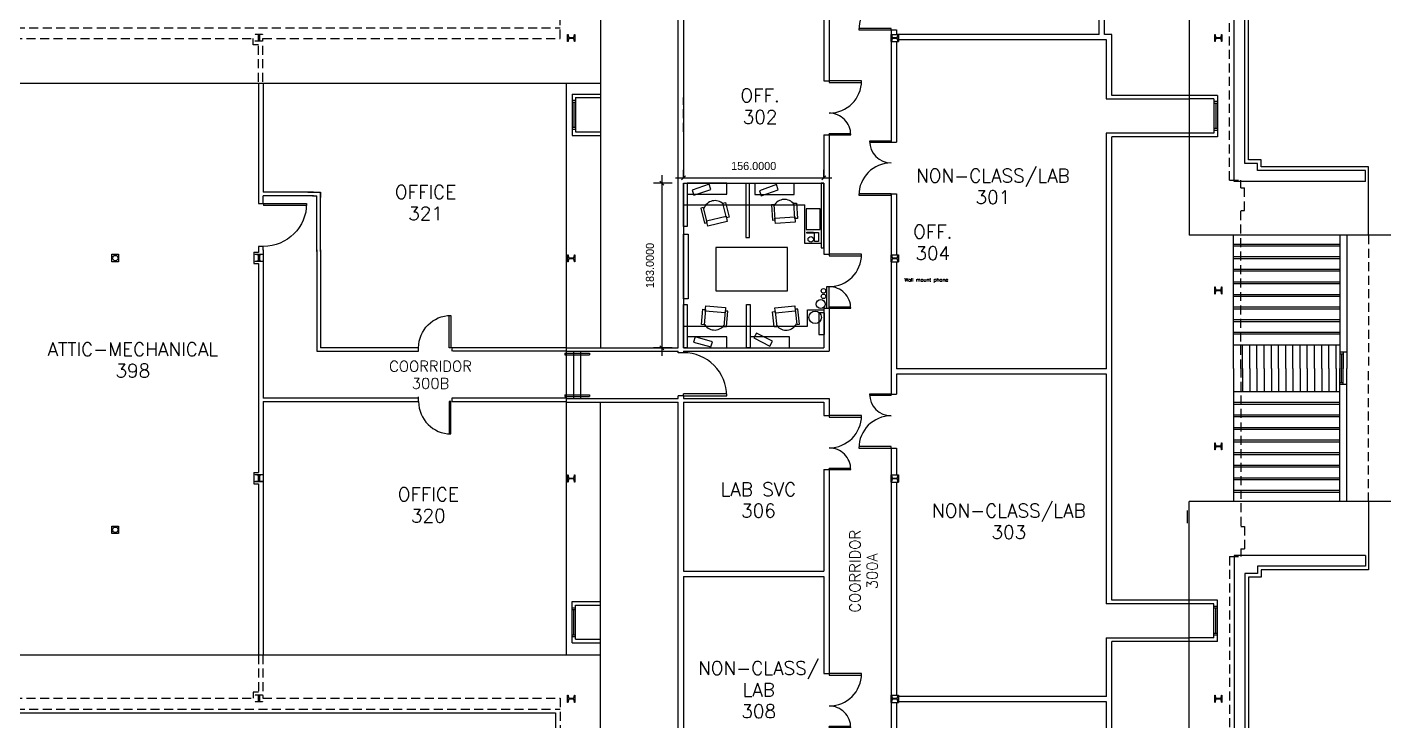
# Model space of a CAD drawing. Extents: x 481 to 2814, y 75 to 2641.
# Drawn here: x 1297 to 2814, y 966 to 1737 of the extents above; entities that cross this region are included whole.
import ezdxf
from ezdxf.enums import TextEntityAlignment as Align

# ---------------------------------------------------------------- set-up
doc = ezdxf.new("R2010")
doc.units = 0
doc.header["$LTSCALE"] = 40
doc.header["$MEASUREMENT"] = 0
doc.linetypes.add('HIDDEN', pattern=[0.375, 0.25, -0.125])
doc.layers.get('0').update_dxf_attribs({"linetype": 'CONTINUOUS'})
doc.layers.get('Defpoints').update_dxf_attribs({"linetype": 'CONTINUOUS'})
for name, color, linetype in [('A-AREA-IDEN', 3, 'CONTINUOUS'), ('A-DOOR', 7, 'CONTINUOUS'), ('A-FLOR-STRS', 7, 'CONTINUOUS'), ('A-GLAZ', 2, 'CONTINUOUS'), ('A-ROOF', 4, 'CONTINUOUS'), ('A-STRS-RAIL', 7, 'CONTINUOUS'), ('A-WALL', 2, 'CONTINUOUS'), ('S-COLS', 3, 'CONTINUOUS')]:
    doc.layers.add(name, color=color, linetype=linetype)
doc.styles.add('SIMPLEX', font='simplex', dxfattribs={"height": 23})
doc.dimstyles.get("Standard").update_dxf_attribs({"dimtxt": 0.18, "dimasz": 0.18, "dimexe": 0.18, "dimexo": 0.0625, "dimgap": 0.09, "dimtad": 0, "dimtih": 1, "dimtoh": 1, "dimdec": 4, "dimzin": 0, "dimdsep": 46, "dimtxsty": 'Standard', "dimcen": 0.09, "dimadec": 0, "dimazin": 0, "dimtfac": 1, "dimtdec": 4, "dimtofl": 0, "dimtmove": 0, "dimatfit": 3, "dimfxl": 0, "dimtolj": 1, "dimtzin": 0, "dimarcsym": 0})

# ---------------------------------------------------------------- blocks, each defined once
blk = doc.blocks.new('AD03A', base_point=(6.133, 5.024))
for p, q in [((6.133, 6.024), (6.133, 5.024)), ((6.182, 5.024), (6.182, 6.022)), ((6.133, 5.024), (6.182, 5.024))]:
    blk.add_line(p, q)
blk.add_arc((6.133, 5.024), 1, 0, 90)
blk = doc.blocks.new('Q')
at = {"layer": 'A-STRS-RAIL', "style": 'SIMPLEX'}
for tag, p in [('ROOM', (2, 4)), ('NUMBER', (2, -15.1))]:
    blk.add_attdef(tag, text='', height=12, dxfattribs=at).set_placement(p, align=Align.CENTER)
blk = doc.blocks.new('AD05A', base_point=(203.035, 424.492))
for p, q in [((203.035, 424.492), (203.084, 424.492)), ((203.035, 424.492), (203.035, 423.492)), ((203.084, 423.493), (203.084, 424.492))]:
    blk.add_line(p, q)
blk.add_arc((203.035, 424.492), 1, 270, 0)
blk = doc.blocks.new('5DOOR')
at = {"layer": 'A-DOOR', "xscale": 36, "yscale": 36, "zscale": 0.01}
blk.add_blockref('AD03A', (0, 0), dxfattribs=at)
at = {"layer": 'A-DOOR', "xscale": 24, "yscale": 24, "zscale": 0.01, "rotation": 180}
blk.add_blockref('AD05A', (60.1, 0), dxfattribs=at)
blk = doc.blocks.new('*D7')
at = {"color": 0, "lineweight": -2}
for p, q in [((2026.9, 1570), (2026.9, 1579)), ((2182.9, 1570), (2182.9, 1579)), ((2017.9, 1570), (2191.9, 1570)), ((2024.6, 1567.7), (2029.1, 1572.2)), ((2180.6, 1567.7), (2185.1, 1572.2))]:
    blk.add_line(p, q, dxfattribs=at)
at = {"layer": 'Defpoints', "color": 0}
for p in [(2026.9, 1564), (2182.9, 1570), (2182.9, 1564)]:
    blk.add_point(p, dxfattribs=at)
at = {"color": 0, "insert": (2104.9, 1583.1), "char_height": 9, "attachment_point": 5}
blk.add_mtext('\\A1;156.0000', dxfattribs=at)
blk = doc.blocks.new('*D8')
at = {"color": 0, "lineweight": -2}
for p, q in [((2014.1, 1564), (1993.6, 1564)), ((2004.9, 1561.7), (2000.4, 1566.2)), ((2002.6, 1573), (2002.6, 1372)), ((2014.1, 1381), (1993.6, 1381)), ((2004.9, 1378.7), (2000.4, 1383.2))]:
    blk.add_line(p, q, dxfattribs=at)
at = {"layer": 'Defpoints', "color": 0}
for p in [(2020.1, 1564), (2002.6, 1381), (2020.1, 1381)]:
    blk.add_point(p, dxfattribs=at)
at = {"color": 0, "insert": (1989.5, 1472.5), "char_height": 9, "attachment_point": 5, "rotation": 90}
blk.add_mtext('\\A1;183.0000', dxfattribs=at)

msp = doc.modelspace()

# ---------------------------------------------------------------- linework, layer by layer
for p, q in [((2026.89123, 1539.96574), (2161.89123, 1539.96574)), ((2026.89123, 1404.96574), (2164.89123, 1404.96574))]:
    msp.add_line(p, q)
for points in [[(2026.89123, 1563.96574), (2030.89123, 1563.96574), (2030.89123, 1515.96574), (2026.89123, 1515.96574)], [(2030.89123, 1551.96574), (2074.89123, 1551.96574), (2074.89123, 1563.96574), (2030.89123, 1563.96574)], [(2038.30095, 1550.65761), (2057.23843, 1557.08972), (2055.3088, 1562.77096), (2036.37132, 1556.33885)], [(2100.08737, 1563.49532), (2096.08737, 1563.49532), (2096.08737, 1503.49532), (2100.08737, 1503.49532)], [(2106.08737, 1551.49532), (2150.08737, 1551.49532), (2150.08737, 1563.49532), (2106.08737, 1563.49532)], [(2179.89123, 1491.96574), (2182.89123, 1491.96574), (2182.89123, 1563.96574), (2179.89123, 1563.96574)], [(2113.32039, 1549.99583), (2132.1465, 1556.74696), (2130.12116, 1562.39479), (2111.29505, 1555.64366)], [(2050.0871, 1519.58742), (2053.02235, 1520.27899), (2049.10755, 1536.89487), (2046.1723, 1536.20331)], [(2077.48269, 1526.04199), (2074.54744, 1525.35043), (2070.63264, 1541.96631), (2073.56789, 1542.65787)], [(2125.69667, 1522.97513), (2128.7054, 1523.1789), (2127.55189, 1540.21071), (2124.54316, 1540.00694)], [(2153.77803, 1524.87698), (2150.7693, 1524.67321), (2149.6158, 1541.70503), (2152.62452, 1541.9088)], [(2163.12396, 1512.3589), (2178.96495, 1512.3589), (2178.96495, 1535.45613), (2163.12396, 1535.45613)], [(2075.46857, 1521.4408), (2053.94348, 1516.36936), (2052.56179, 1522.23379), (2074.08688, 1527.30524)], [(2151.04072, 1520.66572), (2128.97681, 1519.17141), (2128.56969, 1525.18264), (2150.6336, 1526.67695)], [(2026.89123, 1507.19074), (2031.97972, 1507.19074), (2031.97972, 1435.19074), (2026.89123, 1435.19074)], [(2164.09045, 1509.59561), (2171.48679, 1509.59561), (2171.48679, 1508.36415), (2164.09045, 1508.36415)], [(2172.71951, 1508.97988), (2177.03405, 1508.97988), (2177.03405, 1499.12826), (2172.71951, 1499.12826)], [(2142.65292, 1492.38557), (2062.65292, 1492.38557), (2062.65292, 1444.38557), (2142.65292, 1444.38557)], [(2185.89123, 1424.96574), (2188.89123, 1424.96574), (2188.89123, 1448.85983), (2185.89123, 1448.85983)], [(2026.89123, 1428.96574), (2030.89123, 1428.96574), (2030.89123, 1380.96574), (2026.89123, 1380.96574)], [(2051.46668, 1427.59442), (2073.5049, 1425.75979), (2073.00506, 1419.75556), (2050.96684, 1421.59019)], [(2096.89123, 1428.96574), (2100.89123, 1428.96574), (2100.89123, 1380.96574), (2096.89123, 1380.96574)], [(2128.52774, 1425.3394), (2150.51434, 1427.71388), (2151.16126, 1421.72371), (2129.17465, 1419.34923)], [(2048.12823, 1423.84177), (2051.13345, 1423.59159), (2049.71725, 1406.57961), (2046.71202, 1406.82979)], [(2076.17689, 1421.50679), (2073.17167, 1421.75697), (2071.75547, 1404.74498), (2074.76069, 1404.49481)], [(2125.96083, 1421.02216), (2128.95902, 1421.34595), (2130.79195, 1404.37381), (2127.79377, 1404.05002)], [(2153.9438, 1424.04423), (2150.94562, 1423.72043), (2152.77856, 1406.74829), (2155.77674, 1407.07208)], [(2183.50758, 1419.614), (2177.34528, 1419.614), (2177.34528, 1395.614), (2183.50758, 1395.614)], [(2105.16328, 1391.95215), (2122.99262, 1382.89043), (2125.71113, 1388.23923), (2107.88179, 1397.30095)], [(2030.89123, 1380.96574), (2074.89123, 1380.96574), (2074.89123, 1392.96574), (2030.89123, 1392.96574)], [(2038.04595, 1387.26621), (2057.30667, 1381.87877), (2058.9229, 1387.65698), (2039.66218, 1393.04443)], [(2100.89123, 1380.96574), (2144.89123, 1380.96574), (2144.89123, 1392.96574), (2100.89123, 1392.96574)]]:
    msp.add_lwpolyline(points, close=True)
for points in [[(2179.89123, 1496.96574), (2161.89123, 1496.96574), (2161.89123, 1539.96574)], [(2164.89123, 1404.96574), (2164.89123, 1422.96574), (2182.89123, 1422.96574), (2182.89123, 1404.96574)]]:
    msp.add_lwpolyline(points)
for centre, radius in [((2168.40498, 1501.59116), 3.0818), ((2182.58131, 1444.3286), 2.54117), ((2179.49949, 1429.55115), 4.9309), ((2182.58131, 1438.17133), 2.54117), ((2173.33588, 1414.77372), 7)]:
    msp.add_circle(centre, radius)
for centre, start, end in [((2061.71235, 1531.61135), 44.98527437, 161.52963089), ((2139.12667, 1532.9429), 35.60235543, 152.14671195), ((2061.71235, 1531.61135), 224.98527437, 225.98909749), ((2061.71235, 1531.61135), 340.52580776, 341.52963089), ((2139.12667, 1532.9429), 215.60235543, 216.60617855), ((2139.12667, 1532.9429), 331.14288883, 332.14671195), ((2061.40281, 1413.66794), 142.50960059, 143.51342371), ((2061.40281, 1413.66794), 26.96906719, 27.97289031), ((2140.9227, 1413.54794), 153.43221987, 154.43604299), ((2140.9227, 1413.54794), 37.89168648, 38.8955096), ((2061.40281, 1413.66794), 206.96906719, 323.51342371), ((2140.9227, 1413.54794), 217.89168648, 334.43604299)]:
    msp.add_arc(centre, 13, start, end)
at = {"layer": 'A-DOOR'}
for p, q in [((1732, 1377), (1732, 1381)), ((1769, 1381), (1769, 1377))]:
    msp.add_line(p, q, dxfattribs=at)
at = {"layer": 'A-FLOR-STRS', "color": 7, "linetype": 'Continuous'}
for p, q in [((1894.65363, 1374.96574), (1894.65363, 1372.96574)), ((1894.65363, 1374.96574), (1922.05301, 1374.96574)), ((1894.65363, 1372.96574), (1922.05301, 1372.96574)), ((1904.30278, 1376.96574), (1904.30278, 1324.59926)), ((1912.30278, 1376.96574), (1912.30278, 1324.59926)), ((1922.05301, 1374.96574), (1922.05301, 1372.96574)), ((1894.65363, 1328.59926), (1894.65363, 1326.59926)), ((1894.65363, 1328.59926), (1922.05301, 1328.59926)), ((1894.65363, 1326.59926), (1922.05301, 1326.59926)), ((1922.05301, 1328.59926), (1922.05301, 1326.59926))]:
    msp.add_line(p, q, dxfattribs=at)
at = {"layer": 'A-GLAZ'}
for p, q in [((1902.74748, 1656.21574), (1902.74748, 1624.21574)), ((1904.74748, 1654.21574), (1904.74748, 1626.21574)), ((1906.74748, 1656.21574), (1906.74748, 1624.21574)), ((2617.03498, 1654.71574), (2617.03498, 1622.71574)), ((2621.03498, 1654.71574), (2621.03498, 1622.71574)), ((2619.03498, 1652.71574), (2619.03498, 1624.71574)), ((2756.89123, 1375.96574), (2756.89123, 1357.96574)), ((2758.89123, 1373.96574), (2758.89123, 1357.96574)), ((2760.89123, 1375.96574), (2760.89123, 1357.96574)), ((2764.89123, 1375.96574), (2764.89123, 1357.96574)), ((2756.89123, 1339.96574), (2756.89123, 1357.96574)), ((2758.89123, 1341.96574), (2758.89123, 1357.96574)), ((2760.89123, 1339.96574), (2760.89123, 1357.96574)), ((2764.89123, 1339.96574), (2764.89123, 1357.96574)), ((2617.03498, 1061.21574), (2617.03498, 1093.21574)), ((2621.03498, 1061.21574), (2621.03498, 1093.21574)), ((1902.74748, 1059.71574), (1902.74748, 1091.71574)), ((1904.74748, 1061.71574), (1904.74748, 1089.71574)), ((1906.74748, 1059.71574), (1906.74748, 1091.71574)), ((2619.03498, 1063.21574), (2619.03498, 1091.21574))]:
    msp.add_line(p, q, dxfattribs=at)
at = {"layer": 'A-GLAZ', "color": 2, "linetype": 'Continuous'}
for p, q in [((1902.74748, 1654.21574), (1906.74748, 1654.21574)), ((2621.03498, 1652.71574), (2617.03498, 1652.71574)), ((1902.74748, 1626.21574), (1906.74748, 1626.21574)), ((2621.03498, 1624.71574), (2617.03498, 1624.71574)), ((2760.89123, 1373.96574), (2756.89123, 1373.96574)), ((2760.89123, 1341.96574), (2756.89123, 1341.96574)), ((1902.74748, 1089.71574), (1906.74748, 1089.71574)), ((2621.03498, 1091.21574), (2617.03498, 1091.21574)), ((2621.03498, 1063.21574), (2617.03498, 1063.21574)), ((1902.74748, 1061.71574), (1906.74748, 1061.71574))]:
    msp.add_line(p, q, dxfattribs=at)
at = {"layer": 'A-ROOF', "color": 4}
for p, q in [((2756.89123, 1495.96574), (2638.89123, 1495.96574)), ((2756.89123, 1493.96574), (2638.89123, 1493.96574)), ((2756.89123, 1481.96574), (2638.89123, 1481.96574)), ((2756.89123, 1479.96574), (2638.89123, 1479.96574)), ((2756.89123, 1467.96574), (2638.89123, 1467.96574)), ((2756.89123, 1465.96574), (2638.89123, 1465.96574)), ((2756.89123, 1453.96574), (2638.89123, 1453.96574)), ((2756.89123, 1451.96574), (2638.89123, 1451.96574)), ((2756.89123, 1439.96574), (2638.89123, 1439.96574)), ((2756.89123, 1437.96574), (2638.89123, 1437.96574)), ((2756.89123, 1425.96574), (2638.89123, 1425.96574)), ((2756.89123, 1423.96574), (2638.89123, 1423.96574)), ((2756.89123, 1411.96574), (2638.89123, 1411.96574)), ((2756.89123, 1409.96574), (2638.89123, 1409.96574)), ((2756.89123, 1397.96574), (2638.89123, 1397.96574)), ((2756.89123, 1395.96574), (2638.89123, 1395.96574)), ((2756.89123, 1319.96574), (2638.89123, 1319.96574)), ((2756.89123, 1317.96574), (2638.89123, 1317.96574)), ((2756.89123, 1305.96574), (2638.89123, 1305.96574)), ((2756.89123, 1303.96574), (2638.89123, 1303.96574)), ((2756.89123, 1291.96574), (2638.89123, 1291.96574)), ((2756.89123, 1289.96574), (2638.89123, 1289.96574)), ((2756.89123, 1277.96574), (2638.89123, 1277.96574)), ((2756.89123, 1275.96574), (2638.89123, 1275.96574)), ((2756.89123, 1263.96574), (2638.89123, 1263.96574)), ((2756.89123, 1261.96574), (2638.89123, 1261.96574)), ((2756.89123, 1249.96574), (2638.89123, 1249.96574)), ((2756.89123, 1247.96574), (2638.89123, 1247.96574)), ((2756.89123, 1235.96574), (2638.89123, 1235.96574)), ((2756.89123, 1233.96574), (2638.89123, 1233.96574)), ((2756.89123, 1221.96574), (2638.89123, 1221.96574)), ((2756.89123, 1219.96574), (2638.89123, 1219.96574))]:
    msp.add_line(p, q, dxfattribs=at)
at = {"layer": 'A-ROOF', "color": 4, "linetype": 'Continuous'}
for p, q in [((2648.86596, 1357.96574), (2648.86596, 1383.96574)), ((2656.86596, 1357.96574), (2656.86596, 1383.96574)), ((2664.86596, 1357.96574), (2664.86596, 1383.96574)), ((2672.86596, 1357.96574), (2672.86596, 1383.96574)), ((2680.86596, 1357.96574), (2680.86596, 1383.96574)), ((2688.86596, 1357.96574), (2688.86596, 1383.96574)), ((2696.86596, 1357.96574), (2696.86596, 1383.96574)), ((2704.86596, 1357.96574), (2704.86596, 1383.96574)), ((2712.86596, 1357.96574), (2712.86596, 1383.96574)), ((2720.86596, 1357.96574), (2720.86596, 1383.96574)), ((2728.86596, 1357.96574), (2728.86596, 1383.96574)), ((2736.86596, 1357.96574), (2736.86596, 1383.96574)), ((2744.86596, 1357.96574), (2744.86596, 1383.96574)), ((2752.86596, 1357.96574), (2752.86596, 1383.96574)), ((2648.86596, 1357.96574), (2648.86596, 1331.96574)), ((2656.86596, 1357.96574), (2656.86596, 1331.96574)), ((2664.86596, 1357.96574), (2664.86596, 1331.96574)), ((2672.86596, 1357.96574), (2672.86596, 1331.96574)), ((2680.86596, 1357.96574), (2680.86596, 1331.96574)), ((2688.86596, 1357.96574), (2688.86596, 1331.96574)), ((2696.86596, 1357.96574), (2696.86596, 1331.96574)), ((2704.86596, 1357.96574), (2704.86596, 1331.96574)), ((2712.86596, 1357.96574), (2712.86596, 1331.96574)), ((2720.86596, 1357.96574), (2720.86596, 1331.96574)), ((2728.86596, 1357.96574), (2728.86596, 1331.96574)), ((2736.86596, 1357.96574), (2736.86596, 1331.96574)), ((2744.86596, 1357.96574), (2744.86596, 1331.96574)), ((2752.86596, 1357.96574), (2752.86596, 1331.96574))]:
    msp.add_line(p, q, dxfattribs=at)
at = {"layer": 'A-WALL'}
for p, q in [((1934.46658, 2264.24198), (1934.46658, 1380.96574)), ((2589.31588, 2264.24198), (2589.31588, 1506.02762)), ((2639.39123, 1566.02762), (2639.39123, 2204.21574)), ((2651.39123, 1586.02762), (2651.39123, 2182.21574)), ((2655.39123, 1590.02762), (2655.39123, 2178.21574)), ((2495.39123, 1729.51894), (2495.39123, 2020.09888)), ((2489.39123, 1729.51894), (2489.39123, 2014.09888)), ((2020.89123, 1380.96574), (2020.89123, 1886.21574)), ((2026.89123, 1763.46574), (2026.89123, 1569.96574)), ((2182.89123, 1763.46574), (2182.89123, 1677.96574)), ((2188.89123, 1769.46574), (2188.89123, 1677.96574)), ((2257.89123, 1734.49094), (2257.89123, 1609.51226)), ((2257.89123, 1734.49094), (2263.89123, 1734.49094)), ((2263.89123, 1734.49094), (2263.89123, 1729.51894)), ((2489.39123, 1729.51894), (2263.89123, 1729.51894)), ((2503.39123, 1729.51894), (2495.39123, 1729.51894)), ((2503.39123, 1661.71574), (2503.39123, 1729.51894)), ((2263.89123, 1721.46574), (2263.89123, 1609.51226)), ((2497.39123, 1723.51894), (2265.89123, 1723.51894)), ((2497.39123, 1657.71574), (2497.39123, 1723.51894)), ((1253.30819, 1675.36977), (1934.46658, 1675.36977)), ((1554, 1675.5), (1554, 1552)), ((1559, 1675.5), (1559, 1554)), ((1902.74748, 1663.21574), (1902.74748, 1656.21574)), ((1906.74748, 1659.21574), (1906.74748, 1656.21574)), ((2617.03498, 1657.71574), (2617.03498, 1654.71574)), ((2621.03498, 1661.71574), (2621.03498, 1654.71574)), ((1902.74748, 1624.21574), (1902.74748, 1617.21574)), ((1906.74748, 1624.21574), (1906.74748, 1621.21574)), ((2182.89123, 1617.96574), (2182.89123, 1569.96574)), ((2188.89123, 1617.96574), (2188.89123, 1484.96574)), ((2257.89123, 1609.51226), (2263.89123, 1609.51226)), ((2497.39123, 1357.51894), (2497.39123, 1619.71574)), ((2503.39123, 1100.21574), (2503.39123, 1615.71574)), ((2617.03498, 1622.71574), (2617.03498, 1619.71574)), ((2621.03498, 1622.71574), (2621.03498, 1615.71574)), ((2665.39123, 1578.02762), (2665.39123, 1586.02762)), ((2669.39123, 1582.02762), (2669.39123, 1590.02762)), ((2026.89123, 1563.96574), (2026.89123, 1380.96574)), ((2182.89123, 1563.96574), (2182.89123, 1484.96574)), ((1554, 1552), (1554, 1541.5)), ((1615, 1554), (1559, 1554)), ((1615, 1550), (1559, 1550)), ((1559, 1546), (1559, 1550)), ((1559, 1541.5), (1559, 1547.5)), ((1609, 1554), (1623, 1554)), ((1614, 1550), (1619, 1550)), ((1617.25, 1554), (1619, 1554)), ((1619, 1488), (1619, 1550)), ((1619, 1546), (1619, 1550)), ((1623, 1552), (1623, 1554)), ((1623, 1554), (1623, 1548)), ((1623, 1488), (1623, 1552)), ((2257.89123, 1552.32307), (2257.89123, 1484.46574)), ((2257.89123, 1552.32307), (2263.89123, 1552.32307)), ((2263.89123, 1552.32307), (2263.89123, 1484.46574)), ((1554, 1541.5), (1559, 1541.5)), ((1554, 1541.5), (1559, 1541.5)), ((2756.89123, 1506.02762), (2756.89123, 1375.96574)), ((2764.89123, 1506.02762), (2764.89123, 1375.96574)), ((1548.70756, 1487.21705), (1548.70756, 1474.62787)), ((1548.70756, 1487.21705), (1553.89123, 1487.21705)), ((1553.89123, 1490.02134), (1553.89123, 1487.21705)), ((1554, 1493.5), (1554, 1487)), ((1559, 1493.5), (1554, 1493.5)), ((1559, 1489.5), (1559, 1493.5)), ((1559, 1490), (1559, 1325)), ((1619, 1490), (1619, 1377)), ((1619, 1490), (1619, 1381)), ((1623, 1490), (1623, 1381)), ((1390.78733, 1476.7), (1390.78733, 1484.87271)), ((1390.78733, 1484.87271), (1398.10601, 1484.87271)), ((1398.10601, 1476.7), (1390.78733, 1476.7)), ((1398.10601, 1484.87271), (1398.10601, 1476.7)), ((1548.70756, 1474.62787), (1553.89123, 1474.62787)), ((1553.89123, 1474.62787), (1553.89123, 1242.21705)), ((2257.89123, 1476.46574), (2257.89123, 1329.33082)), ((2263.89123, 1476.46574), (2263.89123, 1357.51894)), ((2182.89123, 1424.96574), (2182.89123, 1380.96574)), ((2188.89123, 1424.96574), (2188.89123, 1376.96574)), ((1732, 1381), (1623, 1381)), ((1896, 1381), (1769, 1381)), ((2756.89123, 1383.96574), (2638.89123, 1383.96574)), ((1619, 1377), (1623, 1377)), ((1623, 1377), (1732, 1377)), ((1896, 1377), (1770, 1377)), ((2020.89123, 1375.4031), (2020.89123, 1376.96574)), ((2026.89123, 1375.4031), (2020.89123, 1375.4031)), ((2026.89123, 1376.96574), (2026.89123, 1375.4031)), ((2764.89123, 1375.96574), (2756.89123, 1375.96574)), ((2497.39123, 1357.51894), (2263.89123, 1357.51894)), ((2497.39123, 1351.51894), (2263.89123, 1351.51894)), ((2263.89123, 1351.51894), (2263.89123, 1329.33082)), ((2497.39123, 1096.21574), (2497.39123, 1351.51894)), ((2756.89123, 1209.90386), (2756.89123, 1339.96574)), ((2764.89123, 1339.96574), (2756.89123, 1339.96574)), ((2764.89123, 1209.90386), (2764.89123, 1339.96574)), ((1731, 1325), (1559, 1325)), ((1559, 1321), (1732, 1321)), ((1559, 1321), (1559, 1039.5)), ((1732, 1321), (1732, 1326.25)), ((1896, 1325), (1769, 1325)), ((1769, 1325), (1769, 1321)), ((1769, 1321), (1896, 1321)), ((1934.46658, 448.86767), (1934.46658, 1320.59926)), ((2020.89123, 1324.59926), (2020.89123, 1327.4031)), ((2026.89123, 1327.4031), (2020.89123, 1327.4031)), ((2020.89123, 829.71574), (2020.89123, 1320.59926)), ((2026.89123, 1327.4031), (2026.89123, 1324.59926)), ((2026.89123, 1320.59926), (2026.89123, 1132.46574)), ((2182.89123, 1320.59926), (2182.89123, 1305.59926)), ((2188.89123, 1324.59926), (2188.89123, 1305.59926)), ((2257.89123, 1329.33082), (2263.89123, 1329.33082)), ((2756.89123, 1331.96574), (2638.89123, 1331.96574)), ((2257.89123, 1269.22498), (2257.89123, 717.11866)), ((2257.89123, 1269.22498), (2263.89123, 1269.22498)), ((2263.89123, 1269.22498), (2263.89123, 1239.46574)), ((2182.89123, 1245.59926), (2182.89123, 1132.46574)), ((2188.89123, 1245.59926), (2188.89123, 1018.46574)), ((1548.70756, 1242.21705), (1548.70756, 1229.62787)), ((1548.70756, 1242.21705), (1553.89123, 1242.21705)), ((1548.70756, 1229.62787), (1553.89123, 1229.62787)), ((1553.89123, 1229.62787), (1553.89123, 1039.09791)), ((2263.89123, 1231.46574), (2263.89123, 994.46574)), ((2587.39123, 1185.72398), (2587.39123, 1199.72398)), ((2589.31588, 448.86767), (2589.31588, 1209.90386)), ((1390.78733, 1174.43199), (1390.78733, 1182.60469)), ((1390.78733, 1182.60469), (1398.10601, 1182.60469)), ((1398.10601, 1174.43199), (1390.78733, 1174.43199)), ((1398.10601, 1182.60469), (1398.10601, 1174.43199)), ((2639.39123, 1149.90386), (2639.39123, 511.71574)), ((2665.39123, 1137.90386), (2665.39123, 1129.90386)), ((2026.89123, 1132.46574), (2182.89123, 1132.46574)), ((2026.89123, 1126.46574), (2026.89123, 922.46574)), ((2026.89123, 1126.46574), (2182.89123, 1126.46574)), ((2182.89123, 1126.46574), (2182.89123, 1018.46574)), ((2651.39123, 1129.90386), (2651.39123, 533.71574)), ((2655.39123, 1125.90386), (2655.39123, 537.71574)), ((2669.39123, 1133.90386), (2669.39123, 1125.90386)), ((1902.74748, 1091.71574), (1902.74748, 1098.71574)), ((1906.74748, 1091.71574), (1906.74748, 1094.71574)), ((2617.03498, 1093.21574), (2617.03498, 1096.21574)), ((2621.03498, 1093.21574), (2621.03498, 1100.21574)), ((1902.74748, 1052.71574), (1902.74748, 1059.71574)), ((1906.74748, 1056.71574), (1906.74748, 1059.71574)), ((2497.39123, 993.06607), (2497.39123, 1058.21574)), ((2503.39123, 855.21574), (2503.39123, 1054.21574)), ((2617.03498, 1058.21574), (2617.03498, 1061.21574)), ((2621.03498, 1054.21574), (2621.03498, 1061.21574)), ((1934.46658, 1039.09791), (1253.30819, 1039.09791)), ((2182.89123, 1018.46574), (2188.89123, 1018.46574)), ((2263.89123, 986.46574), (2263.89123, 749.46574)), ((2497.39123, 851.21574), (2497.39123, 987.06607)), ((1884.39123, 974.96574), (1884.39123, 511.71574))]:
    msp.add_line(p, q, dxfattribs=at)
at = {"layer": 'A-WALL', "linetype": 'HIDDEN'}
for p, q in [((1889.39123, 1724.96574), (1889.39123, 2200.21574)), ((2634.39123, 1567.21574), (2634.39123, 2200.21574)), ((1193.89123, 1736.96574), (1889.39123, 1736.96574)), ((1205.89123, 1724.96574), (1548.11629, 1724.96574)), ((1548.11629, 1718.06318), (1548.11629, 1724.96574)), ((1553.89123, 1718.06318), (1548.11629, 1718.06318)), ((1553.89123, 1676.83357), (1553.89123, 1718.06318)), ((1558.89123, 1724.96574), (1889.39123, 1724.96574)), ((1558.89123, 1676.83357), (1558.89123, 1724.96574)), ((2026.74748, 1621.21574), (2026.74748, 1659.21574)), ((2634.39123, 1567.21574), (2646.89123, 1567.21574)), ((2646.89123, 1558.71574), (2646.89123, 1567.21574)), ((2646.89123, 1558.71574), (2650.89123, 1558.71574)), ((2650.89123, 1533.71574), (2650.89123, 1558.71574)), ((2646.89123, 1357.96574), (2646.89123, 1533.71574)), ((2646.89123, 1533.71574), (2650.89123, 1533.71574)), ((2788.89123, 1506.02762), (2788.89123, 1357.96574)), ((2646.89123, 1357.96574), (2646.89123, 1182.21574)), ((2788.89123, 1209.90386), (2788.89123, 1357.96574)), ((2646.89123, 1182.21574), (2650.89123, 1182.21574)), ((2650.89123, 1182.21574), (2650.89123, 1157.21574)), ((2646.89123, 1157.21574), (2646.89123, 1148.71574)), ((2646.89123, 1157.21574), (2650.89123, 1157.21574)), ((2634.39123, 1148.71574), (2646.89123, 1148.71574)), ((2634.39123, 1148.71574), (2634.39123, 515.71574)), ((2026.74748, 1094.71574), (2026.74748, 1056.71574)), ((1553.89123, 1039.09791), (1553.89123, 997.8683)), ((1558.89123, 1039.09791), (1558.89123, 990.96574)), ((1205.89123, 990.96574), (1548.11629, 990.96574)), ((1548.11629, 997.8683), (1548.11629, 990.96574)), ((1553.89123, 997.8683), (1548.11629, 997.8683)), ((1558.89123, 990.96574), (1889.39123, 990.96574)), ((1889.39123, 990.96574), (1889.39123, 515.71574)), ((1193.89123, 978.96574), (1889.39123, 978.96574))]:
    msp.add_line(p, q, dxfattribs=at)
at = {"layer": 'A-WALL', "linetype": 'Continuous'}
for p, q in [((1896.30278, 1675.36977), (1896.30278, 1039.09791)), ((2182.89123, 1677.96574), (2188.89123, 1677.96574)), ((1902.74748, 1663.21574), (1934.46658, 1663.21574)), ((1902.74748, 1656.21574), (1906.74748, 1656.21574)), ((1906.74748, 1659.21574), (1934.46658, 1659.21574)), ((2497.03498, 1657.71574), (2589.31588, 1657.71574)), ((2621.03498, 1661.71574), (2503.39123, 1661.71574)), ((2617.03498, 1657.71574), (2589.31588, 1657.71574)), ((2621.03498, 1654.71574), (2617.03498, 1654.71574)), ((1902.74748, 1624.21574), (1906.74748, 1624.21574)), ((1902.74748, 1617.21574), (1934.46658, 1617.21574)), ((1906.74748, 1621.21574), (1934.46658, 1621.21574)), ((2182.89123, 1617.96574), (2188.89123, 1617.96574)), ((2589.31588, 1619.71574), (2497.03498, 1619.71574)), ((2621.03498, 1615.71574), (2503.39123, 1615.71574)), ((2617.03498, 1619.71574), (2589.31588, 1619.71574)), ((2621.03498, 1622.71574), (2617.03498, 1622.71574)), ((2665.39123, 1586.02762), (2651.39123, 1586.02762)), ((2669.39123, 1590.02762), (2655.39123, 1590.02762)), ((2785.68229, 1578.02762), (2665.39123, 1578.02762)), ((2788.89123, 1582.02762), (2669.39123, 1582.02762)), ((2785.68229, 1566.02762), (2785.68229, 1578.02762)), ((2788.89123, 1506.02762), (2788.89123, 1582.02762)), ((2026.89123, 1569.96574), (2182.89123, 1569.96574)), ((2026.89123, 1563.96574), (2182.89123, 1563.96574)), ((2785.68229, 1566.02762), (2639.39123, 1566.02762)), ((2813.68321, 1506.02762), (2589.31588, 1506.02762)), ((2638.89123, 1357.96574), (2638.89123, 1506.02762)), ((2182.89123, 1484.96574), (2188.89123, 1484.96574)), ((2182.89123, 1424.96574), (2188.89123, 1424.96574)), ((1896.30278, 1380.96574), (2020.89123, 1380.96574)), ((2026.89123, 1380.96574), (2182.89123, 1380.96574)), ((1896.30278, 1376.96574), (2020.89123, 1376.96574)), ((2026.89123, 1376.96574), (2188.89123, 1376.96574)), ((2638.89123, 1357.96574), (2638.89123, 1209.90386)), ((1896.30278, 1324.59926), (2020.89123, 1324.59926)), ((1896.30278, 1320.59926), (2020.89123, 1320.59926)), ((2026.89123, 1324.59926), (2188.89123, 1324.59926)), ((2026.89123, 1320.59926), (2182.89123, 1320.59926)), ((2182.89123, 1305.59926), (2188.89123, 1305.59926)), ((2182.89123, 1245.59926), (2188.89123, 1245.59926)), ((2813.68321, 1209.90386), (2589.31588, 1209.90386)), ((2788.89123, 1209.90386), (2788.89123, 1133.90386)), ((2785.68229, 1149.90386), (2639.39123, 1149.90386)), ((2785.68229, 1137.90386), (2665.39123, 1137.90386)), ((2785.68229, 1149.90386), (2785.68229, 1137.90386)), ((2665.39123, 1129.90386), (2651.39123, 1129.90386)), ((2669.39123, 1125.90386), (2655.39123, 1125.90386)), ((2788.89123, 1133.90386), (2669.39123, 1133.90386)), ((1902.74748, 1098.71574), (1934.46658, 1098.71574)), ((1906.74748, 1094.71574), (1934.46658, 1094.71574)), ((2589.31588, 1096.21574), (2497.03498, 1096.21574)), ((2621.03498, 1100.21574), (2503.39123, 1100.21574)), ((2617.03498, 1096.21574), (2515.39123, 1096.21574)), ((2621.03498, 1093.21574), (2617.03498, 1093.21574)), ((1902.74748, 1091.71574), (1906.74748, 1091.71574)), ((1902.74748, 1059.71574), (1906.74748, 1059.71574)), ((1902.74748, 1052.71574), (1934.46658, 1052.71574)), ((1906.74748, 1056.71574), (1934.46658, 1056.71574)), ((2497.03498, 1058.21574), (2589.31588, 1058.21574)), ((2621.03498, 1054.21574), (2503.39123, 1054.21574)), ((2617.03498, 1058.21574), (2589.31588, 1058.21574)), ((2621.03498, 1061.21574), (2617.03498, 1061.21574)), ((2497.39123, 993.06607), (2265.89123, 993.06607)), ((2497.39123, 987.06607), (2265.89123, 987.06607)), ((1189.89123, 974.96574), (1884.39123, 974.96574))]:
    msp.add_line(p, q, dxfattribs=at)
at = {"layer": 'S-COLS'}
for p, q in [((2257.89123, 1729.46574), (2265.89123, 1729.46574)), ((2257.89123, 1721.46574), (2265.89123, 1721.46574)), ((2257.89123, 1484.46574), (2265.87522, 1484.46574)), ((2257.89123, 1476.46574), (2265.87522, 1476.46574)), ((2257.89123, 1239.46574), (2265.86051, 1239.46574)), ((2257.89123, 1231.46574), (2266.0092, 1231.46574)), ((2257.89123, 994.46574), (2265.87592, 994.46574)), ((2257.89123, 986.46574), (2265.94641, 986.46574))]:
    msp.add_line(p, q, dxfattribs=at)
at = {"layer": 'S-COLS', "color": 3}
for points in [[(1550.39123, 1721.96574), (1550.39123, 1722.20592, -0.3666293647), (1550.56531, 1722.41142), (1553.71715, 1722.93672, 0.3666293647), (1553.89123, 1723.14222), (1553.89123, 1728.78925, 0.3666293647), (1553.71715, 1728.99475), (1550.56531, 1729.52006, -0.3666293647), (1550.39123, 1729.72556), (1550.39123, 1729.96574), (1558.39123, 1729.96574), (1558.39123, 1729.72556, -0.3666293647), (1558.21715, 1729.52006), (1555.06531, 1728.99475, 0.3666293647), (1554.89123, 1728.78925), (1554.89123, 1723.14222, 0.3666293647), (1555.06531, 1722.93672), (1558.21715, 1722.41142, -0.3666293647), (1558.39123, 1722.20592), (1558.39123, 1721.96574)], [(1897.89123, 1729.46574), (1898.13141, 1729.46574, -0.3666293647), (1898.33691, 1729.29165), (1898.86221, 1726.13982, 0.3666293647), (1899.06771, 1725.96574), (1904.71474, 1725.96574, 0.3666293647), (1904.92024, 1726.13982), (1905.44555, 1729.29165, -0.3666293647), (1905.65105, 1729.46574), (1905.89123, 1729.46574), (1905.89123, 1721.46574), (1905.65105, 1721.46574, -0.3666293647), (1905.44555, 1721.63982), (1904.92024, 1724.79165, 0.3666293647), (1904.71474, 1724.96574), (1899.06771, 1724.96574, 0.3666293647), (1898.86221, 1724.79165), (1898.33691, 1721.63982, -0.3666293647), (1898.13141, 1721.46574), (1897.89123, 1721.46574)], [(2257.89123, 1729.46574), (2258.13141, 1729.46574, -0.3666293647), (2258.33691, 1729.29165), (2258.86221, 1726.13982, 0.3666293647), (2259.06771, 1725.96574), (2264.71474, 1725.96574, 0.3666293647), (2264.92024, 1726.13982), (2265.44555, 1729.29165, -0.3666293647), (2265.65105, 1729.46574), (2265.89123, 1729.46574), (2265.89123, 1721.46574), (2265.65105, 1721.46574, -0.3666293647), (2265.44555, 1721.63982), (2264.92024, 1724.79165, 0.3666293647), (2264.71474, 1724.96574), (2259.06771, 1724.96574, 0.3666293647), (2258.86221, 1724.79165), (2258.33691, 1721.63982, -0.3666293647), (2258.13141, 1721.46574), (2257.89123, 1721.46574)], [(2617.89123, 1729.46574), (2618.13141, 1729.46574, -0.3666293647), (2618.33691, 1729.29165), (2618.86221, 1726.13982, 0.3666293647), (2619.06771, 1725.96574), (2624.71474, 1725.96574, 0.3666293647), (2624.92024, 1726.13982), (2625.44555, 1729.29165, -0.3666293647), (2625.65105, 1729.46574), (2625.89123, 1729.46574), (2625.89123, 1721.46574), (2625.65105, 1721.46574, -0.3666293647), (2625.44555, 1721.63982), (2624.92024, 1724.79165, 0.3666293647), (2624.71474, 1724.96574), (2619.06771, 1724.96574, 0.3666293647), (2618.86221, 1724.79165), (2618.33691, 1721.63982, -0.3666293647), (2618.13141, 1721.46574), (2617.89123, 1721.46574)], [(1550.39123, 1476.96574), (1550.39123, 1477.20592, -0.3666293647), (1550.56531, 1477.41142), (1553.71715, 1477.93672, 0.3666293647), (1553.89123, 1478.14222), (1553.89123, 1483.78925, 0.3666293647), (1553.71715, 1483.99475), (1550.56531, 1484.52006, -0.3666293647), (1550.39123, 1484.72556), (1550.39123, 1484.96574), (1558.39123, 1484.96574), (1558.39123, 1484.72556, -0.3666293647), (1558.21715, 1484.52006), (1555.06531, 1483.99475, 0.3666293647), (1554.89123, 1483.78925), (1554.89123, 1478.14222, 0.3666293647), (1555.06531, 1477.93672), (1558.21715, 1477.41142, -0.3666293647), (1558.39123, 1477.20592), (1558.39123, 1476.96574)], [(1897.89123, 1484.46574), (1898.13141, 1484.46574, -0.3666293647), (1898.33691, 1484.29165), (1898.86221, 1481.13982, 0.3666293647), (1899.06771, 1480.96574), (1904.71474, 1480.96574, 0.3666293647), (1904.92024, 1481.13982), (1905.44555, 1484.29165, -0.3666293647), (1905.65105, 1484.46574), (1905.89123, 1484.46574), (1905.89123, 1476.46574), (1905.65105, 1476.46574, -0.3666293647), (1905.44555, 1476.63982), (1904.92024, 1479.79165, 0.3666293647), (1904.71474, 1479.96574), (1899.06771, 1479.96574, 0.3666293647), (1898.86221, 1479.79165), (1898.33691, 1476.63982, -0.3666293647), (1898.13141, 1476.46574), (1897.89123, 1476.46574)], [(2257.89123, 1484.46574), (2258.13141, 1484.46574, -0.3666293647), (2258.33691, 1484.29165), (2258.86221, 1481.13982, 0.3666293647), (2259.06771, 1480.96574), (2264.71474, 1480.96574, 0.3666293647), (2264.92024, 1481.13982), (2265.44555, 1484.29165, -0.3666293647), (2265.65105, 1484.46574), (2265.89123, 1484.46574), (2265.89123, 1476.46574), (2265.65105, 1476.46574, -0.3666293647), (2265.44555, 1476.63982), (2264.92024, 1479.79165, 0.3666293647), (2264.71474, 1479.96574), (2259.06771, 1479.96574, 0.3666293647), (2258.86221, 1479.79165), (2258.33691, 1476.63982, -0.3666293647), (2258.13141, 1476.46574), (2257.89123, 1476.46574)], [(2617.89123, 1448.71574), (2618.13141, 1448.71574, -0.3666293647), (2618.33691, 1448.54165), (2618.86221, 1445.38982, 0.3666293647), (2619.06771, 1445.21574), (2624.71474, 1445.21574, 0.3666293647), (2624.92024, 1445.38982), (2625.44555, 1448.54165, -0.3666293647), (2625.65105, 1448.71574), (2625.89123, 1448.71574), (2625.89123, 1440.71574), (2625.65105, 1440.71574, -0.3666293647), (2625.44555, 1440.88982), (2624.92024, 1444.04165, 0.3666293647), (2624.71474, 1444.21574), (2619.06771, 1444.21574, 0.3666293647), (2618.86221, 1444.04165), (2618.33691, 1440.88982, -0.3666293647), (2618.13141, 1440.71574), (2617.89123, 1440.71574)], [(2617.89123, 1275.21574), (2618.13141, 1275.21574, -0.3666293647), (2618.33691, 1275.04165), (2618.86221, 1271.88982, 0.3666293647), (2619.06771, 1271.71574), (2624.71474, 1271.71574, 0.3666293647), (2624.92024, 1271.88982), (2625.44555, 1275.04165, -0.3666293647), (2625.65105, 1275.21574), (2625.89123, 1275.21574), (2625.89123, 1267.21574), (2625.65105, 1267.21574, -0.3666293647), (2625.44555, 1267.38982), (2624.92024, 1270.54165, 0.3666293647), (2624.71474, 1270.71574), (2619.06771, 1270.71574, 0.3666293647), (2618.86221, 1270.54165), (2618.33691, 1267.38982, -0.3666293647), (2618.13141, 1267.21574), (2617.89123, 1267.21574)], [(1550.39123, 1231.96574), (1550.39123, 1232.20592, -0.3666293647), (1550.56531, 1232.41142), (1553.71715, 1232.93672, 0.3666293647), (1553.89123, 1233.14222), (1553.89123, 1238.78925, 0.3666293647), (1553.71715, 1238.99475), (1550.56531, 1239.52006, -0.3666293647), (1550.39123, 1239.72556), (1550.39123, 1239.96574), (1558.39123, 1239.96574), (1558.39123, 1239.72556, -0.3666293647), (1558.21715, 1239.52006), (1555.06531, 1238.99475, 0.3666293647), (1554.89123, 1238.78925), (1554.89123, 1233.14222, 0.3666293647), (1555.06531, 1232.93672), (1558.21715, 1232.41142, -0.3666293647), (1558.39123, 1232.20592), (1558.39123, 1231.96574)], [(1550.39123, 1231.96574), (1550.39123, 1232.20592, -0.3666293647), (1550.56531, 1232.41142), (1553.71715, 1232.93672, 0.3666293647), (1553.89123, 1233.14222), (1553.89123, 1238.78925, 0.3666293647), (1553.71715, 1238.99475), (1550.56531, 1239.52006, -0.3666293647), (1550.39123, 1239.72556), (1550.39123, 1239.96574), (1558.39123, 1239.96574), (1558.39123, 1239.72556, -0.3666293647), (1558.21715, 1239.52006), (1555.06531, 1238.99475, 0.3666293647), (1554.89123, 1238.78925), (1554.89123, 1233.14222, 0.3666293647), (1555.06531, 1232.93672), (1558.21715, 1232.41142, -0.3666293647), (1558.39123, 1232.20592), (1558.39123, 1231.96574)], [(1897.89123, 1239.46574), (1898.13141, 1239.46574, -0.3666293647), (1898.33691, 1239.29165), (1898.86221, 1236.13982, 0.3666293647), (1899.06771, 1235.96574), (1904.71474, 1235.96574, 0.3666293647), (1904.92024, 1236.13982), (1905.44555, 1239.29165, -0.3666293647), (1905.65105, 1239.46574), (1905.89123, 1239.46574), (1905.89123, 1231.46574), (1905.65105, 1231.46574, -0.3666293647), (1905.44555, 1231.63982), (1904.92024, 1234.79165, 0.3666293647), (1904.71474, 1234.96574), (1899.06771, 1234.96574, 0.3666293647), (1898.86221, 1234.79165), (1898.33691, 1231.63982, -0.3666293647), (1898.13141, 1231.46574), (1897.89123, 1231.46574)], [(2257.89123, 1239.46574), (2258.13141, 1239.46574, -0.3666293647), (2258.33691, 1239.29165), (2258.86221, 1236.13982, 0.3666293647), (2259.06771, 1235.96574), (2264.71474, 1235.96574, 0.3666293647), (2264.92024, 1236.13982), (2265.44555, 1239.29165, -0.3666293647), (2265.65105, 1239.46574), (2265.89123, 1239.46574), (2265.89123, 1231.46574), (2265.65105, 1231.46574, -0.3666293647), (2265.44555, 1231.63982), (2264.92024, 1234.79165, 0.3666293647), (2264.71474, 1234.96574), (2259.06771, 1234.96574, 0.3666293647), (2258.86221, 1234.79165), (2258.33691, 1231.63982, -0.3666293647), (2258.13141, 1231.46574), (2257.89123, 1231.46574)], [(1550.39123, 986.96574), (1550.39123, 987.20592, -0.3666293647), (1550.56531, 987.41142), (1553.71715, 987.93672, 0.3666293647), (1553.89123, 988.14222), (1553.89123, 993.78925, 0.3666293647), (1553.71715, 993.99475), (1550.56531, 994.52006, -0.3666293647), (1550.39123, 994.72556), (1550.39123, 994.96574), (1558.39123, 994.96574), (1558.39123, 994.72556, -0.3666293647), (1558.21715, 994.52006), (1555.06531, 993.99475, 0.3666293647), (1554.89123, 993.78925), (1554.89123, 988.14222, 0.3666293647), (1555.06531, 987.93672), (1558.21715, 987.41142, -0.3666293647), (1558.39123, 987.20592), (1558.39123, 986.96574)], [(1897.89123, 994.46574), (1898.13141, 994.46574, -0.3666293647), (1898.33691, 994.29165), (1898.86221, 991.13982, 0.3666293647), (1899.06771, 990.96574), (1904.71474, 990.96574, 0.3666293647), (1904.92024, 991.13982), (1905.44555, 994.29165, -0.3666293647), (1905.65105, 994.46574), (1905.89123, 994.46574), (1905.89123, 986.46574), (1905.65105, 986.46574, -0.3666293647), (1905.44555, 986.63982), (1904.92024, 989.79165, 0.3666293647), (1904.71474, 989.96574), (1899.06771, 989.96574, 0.3666293647), (1898.86221, 989.79165), (1898.33691, 986.63982, -0.3666293647), (1898.13141, 986.46574), (1897.89123, 986.46574)], [(2257.89123, 994.46574), (2258.13141, 994.46574, -0.3666293647), (2258.33691, 994.29165), (2258.86221, 991.13982, 0.3666293647), (2259.06771, 990.96574), (2264.71474, 990.96574, 0.3666293647), (2264.92024, 991.13982), (2265.44555, 994.29165, -0.3666293647), (2265.65105, 994.46574), (2265.89123, 994.46574), (2265.89123, 986.46574), (2265.65105, 986.46574, -0.3666293647), (2265.44555, 986.63982), (2264.92024, 989.79165, 0.3666293647), (2264.71474, 989.96574), (2259.06771, 989.96574, 0.3666293647), (2258.86221, 989.79165), (2258.33691, 986.63982, -0.3666293647), (2258.13141, 986.46574), (2257.89123, 986.46574)], [(2617.89123, 994.46574), (2618.13141, 994.46574, -0.3666293647), (2618.33691, 994.29165), (2618.86221, 991.13982, 0.3666293647), (2619.06771, 990.96574), (2624.71474, 990.96574, 0.3666293647), (2624.92024, 991.13982), (2625.44555, 994.29165, -0.3666293647), (2625.65105, 994.46574), (2625.89123, 994.46574), (2625.89123, 986.46574), (2625.65105, 986.46574, -0.3666293647), (2625.44555, 986.63982), (2624.92024, 989.79165, 0.3666293647), (2624.71474, 989.96574), (2619.06771, 989.96574, 0.3666293647), (2618.86221, 989.79165), (2618.33691, 986.63982, -0.3666293647), (2618.13141, 986.46574), (2617.89123, 986.46574)]]:
    msp.add_lwpolyline(points, format="xyb", close=True, dxfattribs=at)
at = {"layer": 'S-COLS'}
for centre in [(1394.64123, 1480.72536), (1394.64123, 1178.45735)]:
    msp.add_circle(centre, 3, dxfattribs=at)

# ---------------------------------------------------------------- block references
at = {"layer": 'A-AREA-IDEN', "xscale": 1.25, "yscale": 1.25, "zscale": 1.25}
for p, values in [((2109.49497, 1649.08789), {'ROOM': 'OFF.', 'NUMBER': '302'}), ((2368.52503, 1559.81712), {'ROOM': 'NON-CLASS/LAB', 'NUMBER': '301'}), ((1737.30289, 1541.6654), {'ROOM': 'OFFICE', 'NUMBER': '321'}), ((2301.64649, 1497.51911), {'ROOM': 'OFF.', 'NUMBER': '304'}), ((1411.6464, 1366.78692), {'ROOM': 'ATTIC-MECHANICAL', 'NUMBER': '398'}), ((2107.67939, 1211.01659), {'ROOM': 'LAB SVC', 'NUMBER': '306'}), ((1740.37218, 1205.44045), {'ROOM': 'OFFICE', 'NUMBER': '320'}), ((2386.30139, 1187.24037), {'ROOM': 'NON-CLASS/LAB', 'NUMBER': '303'}), ((2107.97295, 987.96421), {'ROOM': 'LAB', 'NUMBER': '308'})]:
    msp.add_blockref('Q', p, dxfattribs=at).add_auto_attribs(values)
at = {"layer": 'A-AREA-IDEN'}
msp.add_blockref('Q', (1743.32565, 1350.37216), dxfattribs=at).add_auto_attribs({'ROOM': 'COORRIDOR', 'NUMBER': '300B'})
at = {"layer": 'A-AREA-IDEN', "rotation": 90}
msp.add_blockref('Q', (2227.62784, 1130.32565), dxfattribs=at).add_auto_attribs({'ROOM': 'COORRIDOR', 'NUMBER': '300A'})
at = {"layer": 'A-AREA-IDEN'}
ref = msp.add_blockref('Q', (2107.97295, 1035.96421), dxfattribs=dict(at, xscale=1.25, yscale=1.25, zscale=1.25))
ref.add_attrib('NUMBER', 'NON-CLASS/', dxfattribs={"layer": 'A-STRS-RAIL', "height": 15, "style": 'SIMPLEX'}).set_placement((2110.48866, 1017.09832), align=Align.CENTER)
at = {"layer": 'A-DOOR', "zscale": 0.01}
for name, p, xscale, yscale, rotation in [('AD03A', (2257.89123, 1734.49094), 36, 36, 90), ('AD05A', (1559.39123, 1541.5969), -48, 48, 90.00000000000024), ('AD05A', (2026.89123, 1327.4031), 48, 48, 89.99999999999973), ('AD03A', (1768.02134, 1321.10877), 36, 36, 180)]:
    msp.add_blockref(name, p, dxfattribs=dict(at, xscale=xscale, yscale=yscale, rotation=rotation))
at = {"layer": 'A-DOOR', "xscale": -36, "yscale": 36, "zscale": 0.01}
msp.add_blockref('AD03A', (1768.02134, 1380.89123), dxfattribs=at)
at = {"layer": 'A-WALL'}
for p, rotation in [((2188.89123, 1677.96574), 270), ((2257.89123, 1550.57308), 90), ((2188.89123, 1484.96574), 270), ((2257.89123, 1269.22498), 90), ((2188.89123, 1305.59926), 270), ((2188.89123, 1018.46574), 270)]:
    msp.add_blockref('5DOOR', p, dxfattribs=dict(at, rotation=rotation))

# ---------------------------------------------------------------- texts
at = {"insert": (2272.57013, 1458.4903), "char_height": 4, "width": 118.953125, "attachment_point": 1, "style": 'SIMPLEX'}
msp.add_mtext('Wall mount phone', dxfattribs=at)

# ---------------------------------------------------------------- dimensions: what is measured, and where the dimension line sits
dim = msp.add_linear_dim(base=(2182.89123, 1569.96574), p1=(2026.89123, 1563.96574), p2=(2182.89123, 1563.96574), dimstyle='Standard', override={"dimscale": 96, "dimtxt": 0.09375, "dimasz": 0.09375, "dimexe": 0.09375, "dimtad": 1, "dimtih": 0, "dimtoh": 0, "dimrnd": 0.125, "dimzin": 1, "dimtsz": 0.0234, "dimdle": 0.09375})
dim.commit()
dim.dimension.update_dxf_attribs({"geometry": '*D7', "text_midpoint": (2104.89123, 1583.10574)})
dim = msp.add_linear_dim(base=(2002.60364, 1380.96574), p1=(2020.11124, 1563.96574), p2=(2020.11124, 1380.96574), angle=90, dimstyle='Standard', override={"dimscale": 96, "dimtxt": 0.09375, "dimasz": 0.09375, "dimexe": 0.09375, "dimtad": 1, "dimtih": 0, "dimtoh": 0, "dimrnd": 0.125, "dimzin": 1, "dimtsz": 0.0234, "dimdle": 0.09375})
dim.commit()
dim.dimension.update_dxf_attribs({"geometry": '*D8', "text_midpoint": (1989.46364, 1472.46574)})

doc.saveas('drawing.dxf')
